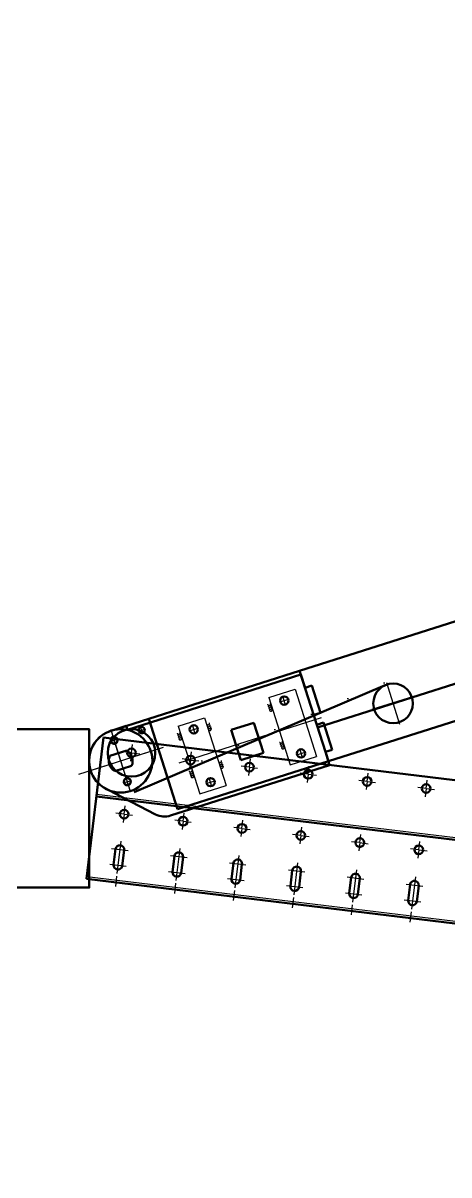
# Model space of a CAD drawing. Header units: millimetres. Extents: x 0 to 118800, y 79635 to 177025.
# Drawn here: x 27051 to 27589, y 107930 to 109386 of the extents above; entities that cross this region are included whole.
import ezdxf

# ---------------------------------------------------------------- set-up
doc = ezdxf.new("R2010")
doc.units = ezdxf.units.MM
doc.header["$LTSCALE"] = 200
for name, pattern in [('AM_DIN_F_W050', [6.25, 4.75, -1.5]), ('AM_DIN_G_W050', [13.75, 9.75, -1.5, 1, -1.5]), ('AM_DIN_G_W050x2', [6.875, 4.75, -0.875, 0.375, -0.875]), ('AM_ISO02W050x2', [3.75, 3, -0.75]), ('AM_ISO08W050x2', [9, 6, -0.75, 1.5, -0.75]), ('PUNKT', [0.25, 0, -0.25])]:
    doc.linetypes.add(name, pattern=pattern)
doc.layers.add('1', color=7, linetype='Continuous')
for name, color, linetype, lineweight in [('AM_0', 7, 'Continuous', 50), ('AM_2', 5, 'Continuous', 50), ('AM_3', 6, 'AM_DIN_F_W050', 25), ('AM_7', 4, 'AM_DIN_G_W050', 25)]:
    doc.layers.add(name, color=color, linetype=linetype, lineweight=lineweight)

# ---------------------------------------------------------------- blocks, each defined once
blk = doc.blocks.new('Umlenkerflansch')
at = {"layer": 'AM_0'}
for p, q in [((-259, 65), (-239, 65)), ((-239, 60), (-239, 65)), ((-239, 60), (-9, 60)), ((-9, 60), (-9, 42.5)), ((-247.8, 35.2), (-270.2, 35.2)), ((-9, 42.5), (0, 42.5)), ((0, 6.5), (0, 42.5)), ((-247.8, 14.8), (-270.2, 14.8)), ((-114, 20), (-84, 20)), ((-114, -20), (-114, 20)), ((-84, 20), (-84, -20)), ((-290.2, 0), (-278.3, -12)), ((0, 6.5), (-9, 6.5)), ((-9, 6.5), (-9, 0)), ((-9, -6.5), (-9, 0)), ((-278.3, -12), (-237.5, -52.7)), ((0, -6.5), (-9, -6.5)), ((0, -6.5), (0, -42.5)), ((-84, -20), (-114, -20)), ((-9, -42.5), (0, -42.5)), ((-9, -60), (-9, -42.5)), ((-219.9, -60), (-9, -60))]:
    blk.add_line(p, q, dxfattribs=at)
for centre, radius in [((-259, 52.5), 4.25), ((-222, 54), 4), ((-159, 35), 5.25), ((-39, 35), 5.25), ((-259, -2.5), 4.25), ((-159, -35), 5.25), ((-39, -35), 5.25)]:
    blk.add_circle(centre, radius, dxfattribs=at)
for centre, radius, start, end in [((-259, 25), 40, 90, 218.6822), ((-259, 25), 15.1, 137.936, 222.064), ((-259, 25), 15.1, 317.936, 42.064), ((-219.9, -35), 25, 225, 270)]:
    blk.add_arc(centre, radius, start, end, dxfattribs=at)
at = {"layer": 'AM_3', "linetype": 'AM_ISO02W050x2'}
for p, q in [((-176.5, 44.8), (-176.5, -44.8)), ((-176.5, 44.8), (-141.5, 44.8)), ((-141.5, 44.8), (-141.5, -44.8)), ((-56.5, 44.8), (-56.5, -44.8)), ((-56.5, 44.8), (-21.5, 44.8)), ((-21.5, 44.8), (-21.5, -44.8)), ((-9, 42.5), (-9, -42.5)), ((-176.5, -44.8), (-141.5, -44.8)), ((-56.5, -44.8), (-21.5, -44.8))]:
    blk.add_line(p, q, dxfattribs=at)
for centre in [(-178.5, 36.9), (-178.5, 34.4), (-178.5, 31.9), (-178.5, 29.4), (-139.5, 36.9), (-139.5, 34.4), (-139.5, 31.9), (-139.5, 29.4), (-58.5, 36.9), (-58.5, 34.4), (-58.5, 31.9), (-58.5, 29.4), (-178.5, -13.1), (-139.5, -13.1), (-58.5, -13.1), (-178.5, -15.6), (-178.5, -18.1), (-178.5, -20.6), (-139.5, -15.6), (-139.5, -18.1), (-139.5, -20.6), (-58.5, -15.6), (-58.5, -18.1), (-58.5, -20.6)]:
    blk.add_arc(centre, 2, 180, 0, dxfattribs=at)
at = {"layer": 'AM_7', "linetype": 'AM_ISO08W050x2'}
for p, q in [((-222, 49.6), (-222, 58.4)), ((-264.4, 52.5), (-253.6, 52.5)), ((-259, 2.5), (-259, 57.9)), ((-226.4, 54), (-217.6, 54)), ((-164.6, 35), (-153.4, 35)), ((-159, 29.4), (-159, 40.6)), ((-44.6, 35), (-33.4, 35)), ((-39, 29.4), (-39, 40.6)), ((-314.4, 25), (-202.1, 25)), ((-259, -7.9), (-259, 2.9)), ((-1.1, 0), (-190, 0)), ((-264.4, -2.5), (-253.6, -2.5)), ((-164.6, -35), (-153.4, -35)), ((-159, -40.6), (-159, -29.4)), ((-44.6, -35), (-33.4, -35)), ((-39, -40.6), (-39, -29.4))]:
    blk.add_line(p, q, dxfattribs=at)
for centre, start, end in [((-259, 52.5), 75.2761, 11.0199), ((-259, -2.5), 72.4597, 11.8805)]:
    blk.add_arc(centre, 5, start, end, dxfattribs=at)
blk = doc.blocks.new('guf ohne Mittelspannung')
at = {"layer": '1', "color": 4, "linetype": 'PUNKT'}
blk.add_line((-387.3, -47.1), (-43.8, -79.8), dxfattribs=at)
at = {"layer": 'AM_0'}
for p, q in [((-2991.5, 0), (-290, 0)), ((-290, 0), (-40, 0)), ((-290, 0), (-290, -120)), ((-90, 0), (-90, -120)), ((-2991.5, -75), (-290, -75)), ((-362.5, -75), (-417.5, -75)), ((-2991.5, -120), (-290, -120)), ((-290, -120), (-90, -120))]:
    blk.add_line(p, q, dxfattribs=at)
for centre, radius in [((-40, -40), 40), ((-390, -75), 25)]:
    blk.add_circle(centre, radius, dxfattribs=at)
at = {"layer": 'AM_2'}
blk.add_line((-387.6, -50.1), (-44.1, -82.8), dxfattribs=at)
at = {"layer": 'AM_7', "linetype": 'AM_ISO08W050x2'}
for p, q in [((-40, 0), (-40, -80)), ((0, -40), (-80, -40)), ((-390, -47.5), (-390, -102.5))]:
    blk.add_line(p, q, dxfattribs=at)
at = {"layer": 'AM_0', "xscale": -1}
blk.add_blockref('Umlenkerflansch', (-299, -65), dxfattribs=at)
blk = doc.blocks.new('*U496')
at = {"layer": 'AM_0'}
for p, q in [((27316.7, 108324.4), (27314.3, 108304.5)), ((27327.6, 108323.1), (27325.2, 108303.2))]:
    blk.add_line(p, q, dxfattribs=at)
for centre, start, end in [((27322.2, 108323.7), 353.1038, 173.1038), ((27319.8, 108303.9), 173.1038, 353.1038)]:
    blk.add_arc(centre, 5.5, start, end, dxfattribs=at)
at = {"layer": 'AM_7', "linetype": 'AM_DIN_G_W050x2'}
for p, q in [((27311.7, 108325), (27332.6, 108322.5)), ((27323.4, 108334.1), (27318.5, 108293.4)), ((27309.3, 108305.1), (27330.2, 108302.6))]:
    blk.add_line(p, q, dxfattribs=at)
blk = doc.blocks.new('*U497')
at = {"layer": 'AM_0'}
for p, q in [((27242.2, 108333.4), (27239.8, 108313.5)), ((27253.2, 108332.1), (27250.8, 108312.2))]:
    blk.add_line(p, q, dxfattribs=at)
for centre, start, end in [((27247.7, 108332.7), 353.1038, 173.1038), ((27245.3, 108312.9), 173.1038, 353.1038)]:
    blk.add_arc(centre, 5.5, start, end, dxfattribs=at)
at = {"layer": 'AM_7', "linetype": 'AM_DIN_G_W050x2'}
for p, q in [((27249, 108343.1), (27244, 108302.4)), ((27237.3, 108334), (27258.1, 108331.5)), ((27234.9, 108314.1), (27255.7, 108311.6))]:
    blk.add_line(p, q, dxfattribs=at)
blk = doc.blocks.new('*U498')
at = {"layer": 'AM_0'}
for p, q in [((27167.8, 108342.4), (27165.4, 108322.5)), ((27178.7, 108341.1), (27176.3, 108321.2))]:
    blk.add_line(p, q, dxfattribs=at)
for centre, start, end in [((27173.2, 108341.7), 353.1038, 173.1038), ((27170.8, 108321.9), 173.1038, 353.1038)]:
    blk.add_arc(centre, 5.5, start, end, dxfattribs=at)
at = {"layer": 'AM_7', "linetype": 'AM_DIN_G_W050x2'}
for p, q in [((27174.5, 108352.1), (27169.6, 108311.4)), ((27162.8, 108343), (27183.7, 108340.5)), ((27160.4, 108323.1), (27181.3, 108320.6))]:
    blk.add_line(p, q, dxfattribs=at)
blk = doc.blocks.new('*U499')
at = {"layer": 'AM_0'}
for p, q in [((27540.1, 108297.4), (27537.7, 108277.5)), ((27551, 108296), (27548.6, 108276.2))]:
    blk.add_line(p, q, dxfattribs=at)
for centre, start, end in [((27545.5, 108296.7), 353.1038, 173.1038), ((27543.1, 108276.8), 173.1038, 353.1038)]:
    blk.add_arc(centre, 5.5, start, end, dxfattribs=at)
at = {"layer": 'AM_7', "linetype": 'AM_DIN_G_W050x2'}
for p, q in [((27535.1, 108298), (27556, 108295.4)), ((27546.8, 108307.1), (27541.9, 108266.4)), ((27532.7, 108278.1), (27553.6, 108275.6))]:
    blk.add_line(p, q, dxfattribs=at)
blk = doc.blocks.new('*U500')
at = {"layer": 'AM_0'}
for p, q in [((27465.6, 108306.4), (27463.2, 108286.5)), ((27476.5, 108305), (27474.1, 108285.2))]:
    blk.add_line(p, q, dxfattribs=at)
for centre, start, end in [((27471.1, 108305.7), 353.1038, 173.1038), ((27468.7, 108285.8), 173.1038, 353.1038)]:
    blk.add_arc(centre, 5.5, start, end, dxfattribs=at)
at = {"layer": 'AM_7', "linetype": 'AM_DIN_G_W050x2'}
for p, q in [((27472.3, 108316.1), (27467.4, 108275.4)), ((27460.6, 108307), (27481.5, 108304.4)), ((27458.2, 108287.1), (27479.1, 108284.6))]:
    blk.add_line(p, q, dxfattribs=at)
blk = doc.blocks.new('*U501')
at = {"layer": 'AM_0'}
for p, q in [((27391.2, 108315.4), (27388.8, 108295.5)), ((27402.1, 108314), (27399.7, 108294.2))]:
    blk.add_line(p, q, dxfattribs=at)
for centre, start, end in [((27396.6, 108314.7), 353.1038, 173.1038), ((27394.2, 108294.9), 173.1038, 353.1038)]:
    blk.add_arc(centre, 5.5, start, end, dxfattribs=at)
at = {"layer": 'AM_7', "linetype": 'AM_DIN_G_W050x2'}
for p, q in [((27397.9, 108325.1), (27393, 108284.4)), ((27386.2, 108316), (27407, 108313.4)), ((27383.8, 108296.1), (27404.6, 108293.6))]:
    blk.add_line(p, q, dxfattribs=at)
blk = doc.blocks.new('*U539')
at = {"layer": 'AM_0'}
for p, q in [((27316.7, 108324.4), (27314.3, 108304.5)), ((27327.6, 108323.1), (27325.2, 108303.2))]:
    blk.add_line(p, q, dxfattribs=at)
for centre, start, end in [((27322.2, 108323.7), 353.1038, 173.1038), ((27319.8, 108303.9), 173.1038, 353.1038)]:
    blk.add_arc(centre, 5.5, start, end, dxfattribs=at)
at = {"layer": 'AM_7', "linetype": 'AM_DIN_G_W050x2'}
for p, q in [((27311.7, 108325), (27332.6, 108322.5)), ((27323.4, 108334.1), (27318.5, 108293.4)), ((27309.3, 108305.1), (27330.2, 108302.6))]:
    blk.add_line(p, q, dxfattribs=at)
blk = doc.blocks.new('*U540')
at = {"layer": 'AM_0'}
for p, q in [((27242.2, 108333.4), (27239.8, 108313.5)), ((27253.2, 108332.1), (27250.8, 108312.2))]:
    blk.add_line(p, q, dxfattribs=at)
for centre, start, end in [((27247.7, 108332.7), 353.1038, 173.1038), ((27245.3, 108312.9), 173.1038, 353.1038)]:
    blk.add_arc(centre, 5.5, start, end, dxfattribs=at)
at = {"layer": 'AM_7', "linetype": 'AM_DIN_G_W050x2'}
for p, q in [((27249, 108343.1), (27244, 108302.4)), ((27237.3, 108334), (27258.1, 108331.5)), ((27234.9, 108314.1), (27255.7, 108311.6))]:
    blk.add_line(p, q, dxfattribs=at)
blk = doc.blocks.new('*U541')
at = {"layer": 'AM_0'}
for p, q in [((27167.8, 108342.4), (27165.4, 108322.5)), ((27178.7, 108341.1), (27176.3, 108321.2))]:
    blk.add_line(p, q, dxfattribs=at)
for centre, start, end in [((27173.2, 108341.7), 353.1038, 173.1038), ((27170.8, 108321.9), 173.1038, 353.1038)]:
    blk.add_arc(centre, 5.5, start, end, dxfattribs=at)
at = {"layer": 'AM_7', "linetype": 'AM_DIN_G_W050x2'}
for p, q in [((27174.5, 108352.1), (27169.6, 108311.4)), ((27162.8, 108343), (27183.7, 108340.5)), ((27160.4, 108323.1), (27181.3, 108320.6))]:
    blk.add_line(p, q, dxfattribs=at)
blk = doc.blocks.new('*U542')
at = {"layer": 'AM_0'}
for p, q in [((27540.1, 108297.4), (27537.7, 108277.5)), ((27551, 108296), (27548.6, 108276.2))]:
    blk.add_line(p, q, dxfattribs=at)
for centre, start, end in [((27545.5, 108296.7), 353.1038, 173.1038), ((27543.1, 108276.8), 173.1038, 353.1038)]:
    blk.add_arc(centre, 5.5, start, end, dxfattribs=at)
at = {"layer": 'AM_7', "linetype": 'AM_DIN_G_W050x2'}
for p, q in [((27535.1, 108298), (27556, 108295.4)), ((27546.8, 108307.1), (27541.9, 108266.4)), ((27532.7, 108278.1), (27553.6, 108275.6))]:
    blk.add_line(p, q, dxfattribs=at)
blk = doc.blocks.new('*U543')
at = {"layer": 'AM_0'}
for p, q in [((27465.6, 108306.4), (27463.2, 108286.5)), ((27476.5, 108305), (27474.1, 108285.2))]:
    blk.add_line(p, q, dxfattribs=at)
for centre, start, end in [((27471.1, 108305.7), 353.1038, 173.1038), ((27468.7, 108285.8), 173.1038, 353.1038)]:
    blk.add_arc(centre, 5.5, start, end, dxfattribs=at)
at = {"layer": 'AM_7', "linetype": 'AM_DIN_G_W050x2'}
for p, q in [((27472.3, 108316.1), (27467.4, 108275.4)), ((27460.6, 108307), (27481.5, 108304.4)), ((27458.2, 108287.1), (27479.1, 108284.6))]:
    blk.add_line(p, q, dxfattribs=at)
blk = doc.blocks.new('*U544')
at = {"layer": 'AM_0'}
for p, q in [((27391.2, 108315.4), (27388.8, 108295.5)), ((27402.1, 108314), (27399.7, 108294.2))]:
    blk.add_line(p, q, dxfattribs=at)
for centre, start, end in [((27396.6, 108314.7), 353.1038, 173.1038), ((27394.2, 108294.9), 173.1038, 353.1038)]:
    blk.add_arc(centre, 5.5, start, end, dxfattribs=at)
at = {"layer": 'AM_7', "linetype": 'AM_DIN_G_W050x2'}
for p, q in [((27397.9, 108325.1), (27393, 108284.4)), ((27386.2, 108316), (27407, 108313.4)), ((27383.8, 108296.1), (27404.6, 108293.6))]:
    blk.add_line(p, q, dxfattribs=at)
blk = doc.blocks.new('*U582')
at = {"layer": 'AM_0'}
for p, q in [((27316.7, 108324.4), (27314.3, 108304.5)), ((27327.6, 108323.1), (27325.2, 108303.2))]:
    blk.add_line(p, q, dxfattribs=at)
for centre, start, end in [((27322.2, 108323.7), 353.1038, 173.1038), ((27319.8, 108303.9), 173.1038, 353.1038)]:
    blk.add_arc(centre, 5.5, start, end, dxfattribs=at)
at = {"layer": 'AM_7', "linetype": 'AM_DIN_G_W050x2'}
for p, q in [((27311.7, 108325), (27332.6, 108322.5)), ((27323.4, 108334.1), (27318.5, 108293.4)), ((27309.3, 108305.1), (27330.2, 108302.6))]:
    blk.add_line(p, q, dxfattribs=at)
blk = doc.blocks.new('*U583')
at = {"layer": 'AM_0'}
for p, q in [((27242.2, 108333.4), (27239.8, 108313.5)), ((27253.2, 108332.1), (27250.8, 108312.2))]:
    blk.add_line(p, q, dxfattribs=at)
for centre, start, end in [((27247.7, 108332.7), 353.1038, 173.1038), ((27245.3, 108312.9), 173.1038, 353.1038)]:
    blk.add_arc(centre, 5.5, start, end, dxfattribs=at)
at = {"layer": 'AM_7', "linetype": 'AM_DIN_G_W050x2'}
for p, q in [((27249, 108343.1), (27244, 108302.4)), ((27237.3, 108334), (27258.1, 108331.5)), ((27234.9, 108314.1), (27255.7, 108311.6))]:
    blk.add_line(p, q, dxfattribs=at)
blk = doc.blocks.new('*U584')
at = {"layer": 'AM_0'}
for p, q in [((27167.8, 108342.4), (27165.4, 108322.5)), ((27178.7, 108341.1), (27176.3, 108321.2))]:
    blk.add_line(p, q, dxfattribs=at)
for centre, start, end in [((27173.2, 108341.7), 353.1038, 173.1038), ((27170.8, 108321.9), 173.1038, 353.1038)]:
    blk.add_arc(centre, 5.5, start, end, dxfattribs=at)
at = {"layer": 'AM_7', "linetype": 'AM_DIN_G_W050x2'}
for p, q in [((27174.5, 108352.1), (27169.6, 108311.4)), ((27162.8, 108343), (27183.7, 108340.5)), ((27160.4, 108323.1), (27181.3, 108320.6))]:
    blk.add_line(p, q, dxfattribs=at)
blk = doc.blocks.new('*U585')
at = {"layer": 'AM_0'}
for p, q in [((27540.1, 108297.4), (27537.7, 108277.5)), ((27551, 108296), (27548.6, 108276.2))]:
    blk.add_line(p, q, dxfattribs=at)
for centre, start, end in [((27545.5, 108296.7), 353.1038, 173.1038), ((27543.1, 108276.8), 173.1038, 353.1038)]:
    blk.add_arc(centre, 5.5, start, end, dxfattribs=at)
at = {"layer": 'AM_7', "linetype": 'AM_DIN_G_W050x2'}
for p, q in [((27535.1, 108298), (27556, 108295.4)), ((27546.8, 108307.1), (27541.9, 108266.4)), ((27532.7, 108278.1), (27553.6, 108275.6))]:
    blk.add_line(p, q, dxfattribs=at)
blk = doc.blocks.new('*U586')
at = {"layer": 'AM_0'}
for p, q in [((27465.6, 108306.4), (27463.2, 108286.5)), ((27476.5, 108305), (27474.1, 108285.2))]:
    blk.add_line(p, q, dxfattribs=at)
for centre, start, end in [((27471.1, 108305.7), 353.1038, 173.1038), ((27468.7, 108285.8), 173.1038, 353.1038)]:
    blk.add_arc(centre, 5.5, start, end, dxfattribs=at)
at = {"layer": 'AM_7', "linetype": 'AM_DIN_G_W050x2'}
for p, q in [((27472.3, 108316.1), (27467.4, 108275.4)), ((27460.6, 108307), (27481.5, 108304.4)), ((27458.2, 108287.1), (27479.1, 108284.6))]:
    blk.add_line(p, q, dxfattribs=at)
blk = doc.blocks.new('*U587')
at = {"layer": 'AM_0'}
for p, q in [((27391.2, 108315.4), (27388.8, 108295.5)), ((27402.1, 108314), (27399.7, 108294.2))]:
    blk.add_line(p, q, dxfattribs=at)
for centre, start, end in [((27396.6, 108314.7), 353.1038, 173.1038), ((27394.2, 108294.9), 173.1038, 353.1038)]:
    blk.add_arc(centre, 5.5, start, end, dxfattribs=at)
at = {"layer": 'AM_7', "linetype": 'AM_DIN_G_W050x2'}
for p, q in [((27397.9, 108325.1), (27393, 108284.4)), ((27386.2, 108316), (27407, 108313.4)), ((27383.8, 108296.1), (27404.6, 108293.6))]:
    blk.add_line(p, q, dxfattribs=at)

msp = doc.modelspace()

# ---------------------------------------------------------------- linework, layer by layer
at = {"layer": 'AM_0'}
for p, q in [((27152.6, 108483.2), (27131, 108304.5)), ((27152.6, 108483.2), (27131, 108304.5)), ((27152.6, 108483.2), (27131, 108304.5)), ((30223.6, 108111.8), (27152.6, 108483.2)), ((30223.6, 108111.8), (27152.6, 108483.2)), ((30223.6, 108111.8), (27152.6, 108483.2)), ((27143.6, 108408.8), (30223.6, 108036.3)), ((27143.6, 108408.8), (30223.6, 108036.3)), ((27143.6, 108408.8), (30223.6, 108036.3)), ((27131, 108304.5), (30223.6, 107930.5)), ((27131, 108304.5), (30223.6, 107930.5)), ((27131, 108304.5), (30223.6, 107930.5))]:
    msp.add_line(p, q, dxfattribs=at)
msp.add_lwpolyline([(24759.6, 108493.7), (27134.6, 108493.7), (27134.6, 108293.7), (24759.6, 108293.7)], close=True, dxfattribs=at)
for centre, radius in [((27188, 108463.8), 30), ((27188, 108463.8), 30), ((27188, 108463.8), 30), ((27188, 108463.8), 5.5), ((27188, 108463.8), 5.5), ((27188, 108463.8), 5.5), ((27262.5, 108454.8), 5.5), ((27262.5, 108454.8), 5.5), ((27262.5, 108454.8), 5.5), ((27336.9, 108445.8), 5.5), ((27336.9, 108445.8), 5.5), ((27336.9, 108445.8), 5.5), ((27411.4, 108436.8), 5.5), ((27411.4, 108436.8), 5.5), ((27411.4, 108436.8), 5.5), ((27485.8, 108427.8), 5.5), ((27485.8, 108427.8), 5.5), ((27485.8, 108427.8), 5.5), ((27560.3, 108418.8), 5.5), ((27560.3, 108418.8), 5.5), ((27560.3, 108418.8), 5.5), ((27178.6, 108386.4), 5.5), ((27178.6, 108386.4), 5.5), ((27178.6, 108386.4), 5.5), ((27253.1, 108377.4), 5.5), ((27253.1, 108377.4), 5.5), ((27253.1, 108377.4), 5.5), ((27327.6, 108368.4), 5.5), ((27327.6, 108368.4), 5.5), ((27327.6, 108368.4), 5.5), ((27402, 108359.4), 5.5), ((27402, 108359.4), 5.5), ((27402, 108359.4), 5.5), ((27476.5, 108350.4), 5.5), ((27476.5, 108350.4), 5.5), ((27476.5, 108350.4), 5.5), ((27550.9, 108341.4), 5.5), ((27550.9, 108341.4), 5.5), ((27550.9, 108341.4), 5.5)]:
    msp.add_circle(centre, radius, dxfattribs=at)
at = {"layer": 'AM_3', "linetype": 'AM_ISO02W050x2'}
for p, q in [((27143.9, 108411.7), (30223.6, 108039.3)), ((27143.9, 108411.7), (30223.6, 108039.3)), ((27143.9, 108411.7), (30223.6, 108039.3)), ((27131.3, 108307.5), (30223.6, 107933.5)), ((27131.3, 108307.5), (30223.6, 107933.5)), ((27131.3, 108307.5), (30223.6, 107933.5))]:
    msp.add_line(p, q, dxfattribs=at)
at = {"layer": 'AM_7', "linetype": 'AM_ISO08W050x2'}
for p, q in [((27188, 108463.8), (27189.3, 108474.3)), ((27188, 108463.8), (27189.3, 108474.3)), ((27188, 108463.8), (27189.3, 108474.3)), ((27188, 108463.8), (27177.6, 108465.1)), ((27188, 108463.8), (27177.6, 108465.1)), ((27188, 108463.8), (27177.6, 108465.1)), ((27188, 108463.8), (27186.8, 108453.4)), ((27188, 108463.8), (27186.8, 108453.4)), ((27188, 108463.8), (27186.8, 108453.4)), ((27188, 108463.8), (27198.4, 108462.6)), ((27188, 108463.8), (27198.4, 108462.6)), ((27188, 108463.8), (27198.4, 108462.6)), ((27262.5, 108454.8), (27252, 108456.1)), ((27262.5, 108454.8), (27252, 108456.1)), ((27262.5, 108454.8), (27252, 108456.1)), ((27262.5, 108454.8), (27261.2, 108444.4)), ((27262.5, 108454.8), (27261.2, 108444.4)), ((27262.5, 108454.8), (27261.2, 108444.4)), ((27262.5, 108454.8), (27263.7, 108465.3)), ((27262.5, 108454.8), (27263.7, 108465.3)), ((27262.5, 108454.8), (27263.7, 108465.3)), ((27262.5, 108454.8), (27272.9, 108453.6)), ((27262.5, 108454.8), (27272.9, 108453.6)), ((27262.5, 108454.8), (27272.9, 108453.6)), ((27336.9, 108445.8), (27338.2, 108456.2)), ((27336.9, 108445.8), (27338.2, 108456.2)), ((27336.9, 108445.8), (27338.2, 108456.2)), ((27336.9, 108445.8), (27326.5, 108447.1)), ((27336.9, 108445.8), (27326.5, 108447.1)), ((27336.9, 108445.8), (27326.5, 108447.1)), ((27336.9, 108445.8), (27335.7, 108435.4)), ((27336.9, 108445.8), (27335.7, 108435.4)), ((27336.9, 108445.8), (27335.7, 108435.4)), ((27336.9, 108445.8), (27347.4, 108444.6)), ((27336.9, 108445.8), (27347.4, 108444.6)), ((27336.9, 108445.8), (27347.4, 108444.6)), ((27411.4, 108436.8), (27412.6, 108447.2)), ((27411.4, 108436.8), (27412.6, 108447.2)), ((27411.4, 108436.8), (27412.6, 108447.2)), ((27411.4, 108436.8), (27401, 108438.1)), ((27411.4, 108436.8), (27401, 108438.1)), ((27411.4, 108436.8), (27401, 108438.1)), ((27411.4, 108436.8), (27410.1, 108426.4)), ((27411.4, 108436.8), (27410.1, 108426.4)), ((27411.4, 108436.8), (27410.1, 108426.4)), ((27411.4, 108436.8), (27421.8, 108435.6)), ((27411.4, 108436.8), (27421.8, 108435.6)), ((27411.4, 108436.8), (27421.8, 108435.6)), ((27485.8, 108427.8), (27475.4, 108429.1)), ((27485.8, 108427.8), (27475.4, 108429.1)), ((27485.8, 108427.8), (27475.4, 108429.1)), ((27485.8, 108427.8), (27484.6, 108417.4)), ((27485.8, 108427.8), (27484.6, 108417.4)), ((27485.8, 108427.8), (27484.6, 108417.4)), ((27485.8, 108427.8), (27487.1, 108438.2)), ((27485.8, 108427.8), (27487.1, 108438.2)), ((27485.8, 108427.8), (27487.1, 108438.2)), ((27485.8, 108427.8), (27496.3, 108426.5)), ((27485.8, 108427.8), (27496.3, 108426.5)), ((27485.8, 108427.8), (27496.3, 108426.5)), ((27560.3, 108418.8), (27561.6, 108429.2)), ((27560.3, 108418.8), (27561.6, 108429.2)), ((27560.3, 108418.8), (27561.6, 108429.2)), ((27560.3, 108418.8), (27549.9, 108420.1)), ((27560.3, 108418.8), (27549.9, 108420.1)), ((27560.3, 108418.8), (27549.9, 108420.1)), ((27560.3, 108418.8), (27559, 108408.4)), ((27560.3, 108418.8), (27559, 108408.4)), ((27560.3, 108418.8), (27559, 108408.4)), ((27560.3, 108418.8), (27570.7, 108417.5)), ((27560.3, 108418.8), (27570.7, 108417.5)), ((27560.3, 108418.8), (27570.7, 108417.5)), ((27178.6, 108386.4), (27179.9, 108396.8)), ((27178.6, 108386.4), (27179.9, 108396.8)), ((27178.6, 108386.4), (27179.9, 108396.8)), ((27178.6, 108386.4), (27168.2, 108387.7)), ((27178.6, 108386.4), (27168.2, 108387.7)), ((27178.6, 108386.4), (27168.2, 108387.7)), ((27178.6, 108386.4), (27177.4, 108376)), ((27178.6, 108386.4), (27177.4, 108376)), ((27178.6, 108386.4), (27177.4, 108376)), ((27178.6, 108386.4), (27189.1, 108385.1)), ((27178.6, 108386.4), (27189.1, 108385.1)), ((27178.6, 108386.4), (27189.1, 108385.1)), ((27253.1, 108377.4), (27254.4, 108387.8)), ((27253.1, 108377.4), (27254.4, 108387.8)), ((27253.1, 108377.4), (27254.4, 108387.8)), ((27253.1, 108377.4), (27242.7, 108378.7)), ((27253.1, 108377.4), (27242.7, 108378.7)), ((27253.1, 108377.4), (27242.7, 108378.7)), ((27253.1, 108377.4), (27251.8, 108367)), ((27253.1, 108377.4), (27251.8, 108367)), ((27253.1, 108377.4), (27251.8, 108367)), ((27253.1, 108377.4), (27263.5, 108376.1)), ((27253.1, 108377.4), (27263.5, 108376.1)), ((27253.1, 108377.4), (27263.5, 108376.1)), ((27327.6, 108368.4), (27317.1, 108369.6)), ((27327.6, 108368.4), (27317.1, 108369.6)), ((27327.6, 108368.4), (27317.1, 108369.6)), ((27327.6, 108368.4), (27326.3, 108358)), ((27327.6, 108368.4), (27326.3, 108358)), ((27327.6, 108368.4), (27326.3, 108358)), ((27327.6, 108368.4), (27328.8, 108378.8)), ((27327.6, 108368.4), (27328.8, 108378.8)), ((27327.6, 108368.4), (27328.8, 108378.8)), ((27327.6, 108368.4), (27338, 108367.1)), ((27327.6, 108368.4), (27338, 108367.1)), ((27327.6, 108368.4), (27338, 108367.1)), ((27402, 108359.4), (27403.3, 108369.8)), ((27402, 108359.4), (27403.3, 108369.8)), ((27402, 108359.4), (27403.3, 108369.8)), ((27402, 108359.4), (27391.6, 108360.6)), ((27402, 108359.4), (27391.6, 108360.6)), ((27402, 108359.4), (27391.6, 108360.6)), ((27402, 108359.4), (27400.8, 108349)), ((27402, 108359.4), (27400.8, 108349)), ((27402, 108359.4), (27400.8, 108349)), ((27402, 108359.4), (27412.4, 108358.1)), ((27402, 108359.4), (27412.4, 108358.1)), ((27402, 108359.4), (27412.4, 108358.1)), ((27476.5, 108350.4), (27477.7, 108360.8)), ((27476.5, 108350.4), (27477.7, 108360.8)), ((27476.5, 108350.4), (27477.7, 108360.8)), ((27476.5, 108350.4), (27466.1, 108351.6)), ((27476.5, 108350.4), (27466.1, 108351.6)), ((27476.5, 108350.4), (27466.1, 108351.6)), ((27476.5, 108350.4), (27475.2, 108340)), ((27476.5, 108350.4), (27475.2, 108340)), ((27476.5, 108350.4), (27475.2, 108340)), ((27476.5, 108350.4), (27486.9, 108349.1)), ((27476.5, 108350.4), (27486.9, 108349.1)), ((27476.5, 108350.4), (27486.9, 108349.1)), ((27550.9, 108341.4), (27540.5, 108342.6)), ((27550.9, 108341.4), (27540.5, 108342.6)), ((27550.9, 108341.4), (27540.5, 108342.6)), ((27550.9, 108341.4), (27549.7, 108330.9)), ((27550.9, 108341.4), (27549.7, 108330.9)), ((27550.9, 108341.4), (27549.7, 108330.9)), ((27550.9, 108341.4), (27552.2, 108351.8)), ((27550.9, 108341.4), (27552.2, 108351.8)), ((27550.9, 108341.4), (27552.2, 108351.8)), ((27550.9, 108341.4), (27561.4, 108340.1)), ((27550.9, 108341.4), (27561.4, 108340.1)), ((27550.9, 108341.4), (27561.4, 108340.1)), ((27169.2, 108308), (27167.6, 108295.1)), ((27169.2, 108308), (27167.6, 108295.1)), ((27169.2, 108308), (27167.6, 108295.1)), ((27243.6, 108299), (27242.1, 108286.1)), ((27243.6, 108299), (27242.1, 108286.1)), ((27243.6, 108299), (27242.1, 108286.1)), ((27318.1, 108290), (27316.5, 108277.1)), ((27318.1, 108290), (27316.5, 108277.1)), ((27318.1, 108290), (27316.5, 108277.1)), ((27392.5, 108281), (27391, 108268)), ((27392.5, 108281), (27391, 108268)), ((27392.5, 108281), (27391, 108268)), ((27467, 108271.9), (27465.4, 108259)), ((27467, 108271.9), (27465.4, 108259)), ((27467, 108271.9), (27465.4, 108259)), ((27541.4, 108262.9), (27539.9, 108250)), ((27541.4, 108262.9), (27539.9, 108250)), ((27541.4, 108262.9), (27539.9, 108250))]:
    msp.add_line(p, q, dxfattribs=at)

# ---------------------------------------------------------------- block references
at = {"layer": 'AM_0', "xscale": -1, "rotation": 17.63720133011298}
msp.add_blockref('guf ohne Mittelspannung', (27124.1, 108479.7), dxfattribs=at)
at = {"layer": 'AM_0'}
for name in ['*U498', '*U541', '*U584', '*U497', '*U540', '*U583', '*U496', '*U539', '*U582', '*U501', '*U544', '*U587', '*U500', '*U543', '*U586', '*U499', '*U542', '*U585']:
    msp.add_blockref(name, (0, 0), dxfattribs=at)

doc.saveas('drawing.dxf')
